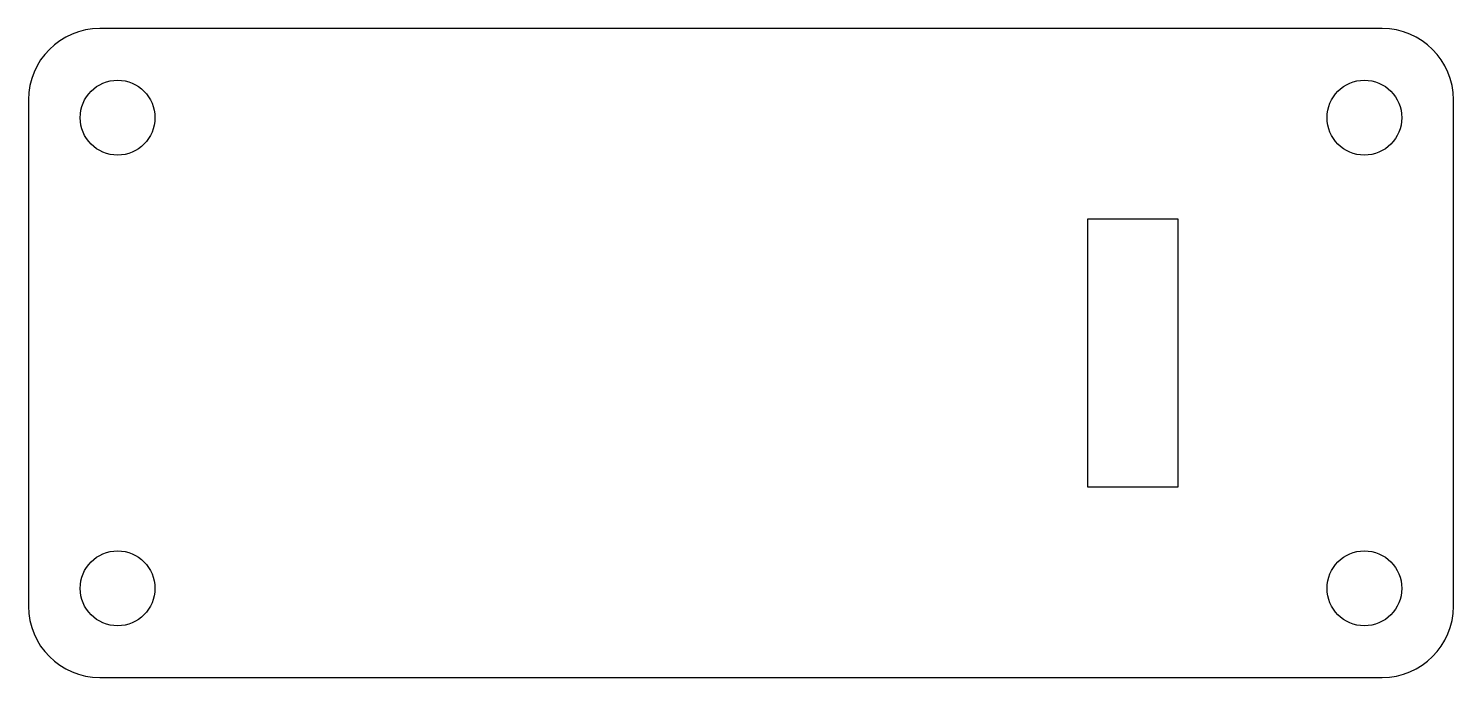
# Model space of a CAD drawing. Header units: millimetres. Extents: x -5.4 to 34.6, y -1.2 to 17.
import ezdxf

# ---------------------------------------------------------------- set-up
doc = ezdxf.new("R2010")
doc.units = ezdxf.units.MM
doc.layers.get('0').update_dxf_attribs({"linetype": 'CONTINUOUS'})

msp = doc.modelspace()

# ---------------------------------------------------------------- linework, layer by layer
for p, q in [((32.606, 17.043, 0.363), (-3.394, 17.043, 0.363)), ((-5.394, 15.043, 0.363), (-5.394, 0.843, 0.363)), ((34.606, 0.843, 0.363), (34.606, 15.043, 0.363)), ((26.876, 11.693, 0.613), (24.336, 11.693, 0.613)), ((24.336, 11.693, 0.613), (24.336, 4.193, 0.613)), ((26.876, 4.193, 0.613), (26.876, 11.693, 0.613)), ((24.336, 4.193, 0.613), (26.876, 4.193, 0.613)), ((-3.394, -1.157, 0.363), (32.606, -1.157, 0.363))]:
    msp.add_line(p, q)
for centre in [(-2.894, 14.543, 0.363), (32.106, 14.543, 0.363), (-2.894, 1.343, 0.363), (32.106, 1.343, 0.363)]:
    msp.add_circle(centre, 1.05)
for centre, start, end in [((-3.394, 15.043, 0.363), 90, 180), ((32.606, 15.043, 0.363), 0, 90), ((-3.394, 0.843, 0.363), 180, 270), ((32.606, 0.843, 0.363), 270, 360)]:
    msp.add_arc(centre, 2, start, end)

doc.saveas('drawing.dxf')
